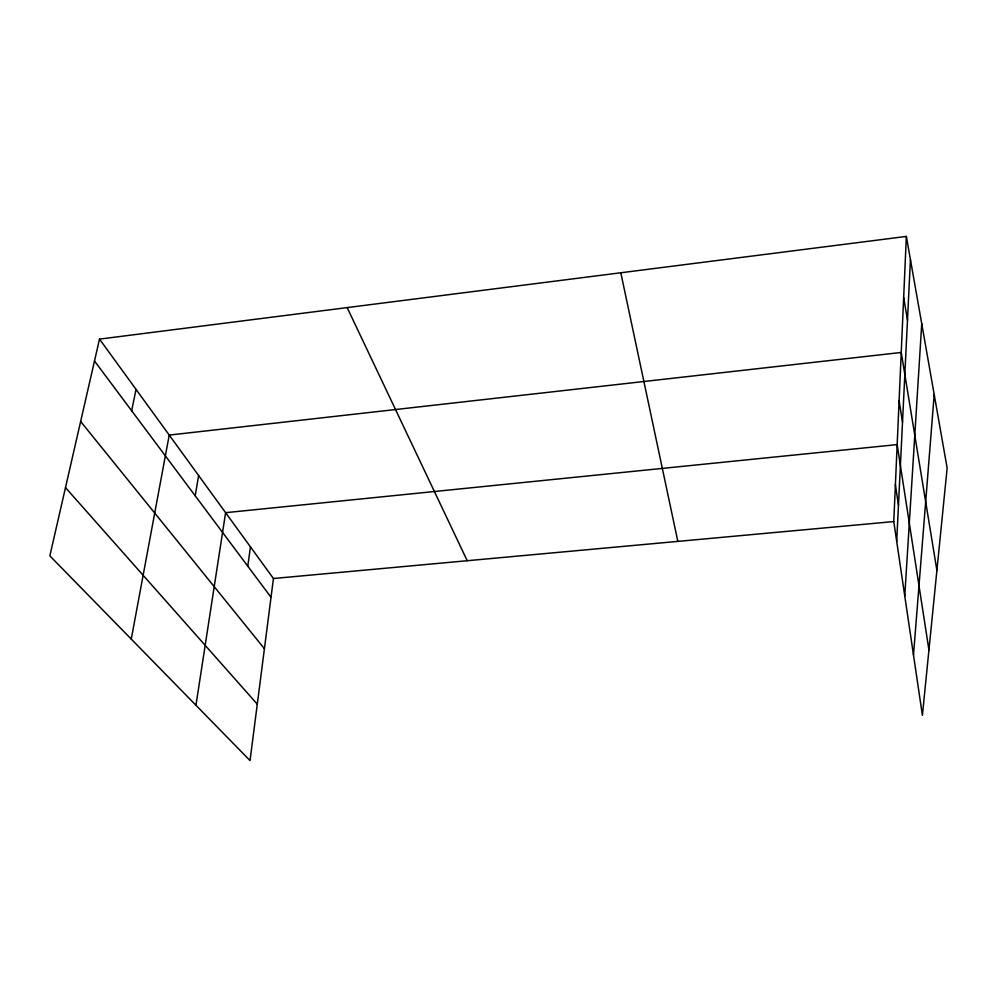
<?xml version="1.0" encoding="UTF-8"?>
<svg xmlns="http://www.w3.org/2000/svg" width="997" height="997" viewBox="0 0 997 997"><rect width="100%" height="100%" fill="white"/><g stroke="black" fill="none" stroke-linecap="round" stroke-linejoin="round"><path stroke-width="1.5" d="M906.36 236.426L947.15 468.054L922.399 715.323L893.773 521.568L906.36 236.426L99.513 339.117L49.85 555.852L250.035 760.574L273.44 578.509L99.513 339.117M896.702 541.433L910.435 259.556M904.765 595.969L921.739 323.776M913.489 655.017L934.201 394.5M247.767 566.159L250.471 546.892M195.948 705.265L225.609 512.682L897.163 444.6L928.942 649.994M195.2 495.796L198.627 475.544M131.255 639.102L169.228 435.078L901.238 352.464L936.906 570.446M131.654 410.739L136.053 389.416M273.44 578.509L893.773 521.568M65.49 487.595L257.288 704.181M80.645 421.457L264.417 648.723M94.491 361.001L271.022 597.29M347.168 307.599L467.219 560.725M620.807 272.767L677.835 541.396M903.656 297.542L907.482 320.112M899.107 400.694L902.509 422.142M895.393 484.729L898.471 505.118"/></g></svg>
